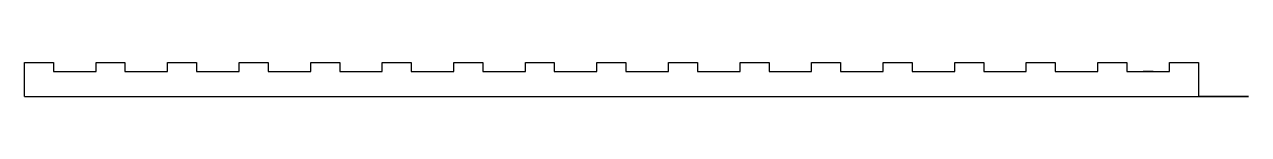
# Model space of a CAD drawing. Header units: millimetres. Extents: x -21 to 2420, y 5 to 73.
import ezdxf

# ---------------------------------------------------------------- set-up
doc = ezdxf.new("R2010")
doc.units = ezdxf.units.MM

msp = doc.modelspace()

# ---------------------------------------------------------------- linework, layer by layer
for p, q in [((-21.3, 5), (-21.3, 73)), ((-21.3, 73), (36.5, 73)), ((36.5, 73), (36.5, 55)), ((36.5, 55), (121.5, 55)), ((121.5, 55), (121.5, 73)), ((121.5, 73), (179.2, 73)), ((179.2, 73), (179.2, 55)), ((179.2, 55), (264.2, 55)), ((264.2, 55), (264.2, 73)), ((264.2, 73), (322, 73)), ((322, 73), (322, 55)), ((322, 55), (407, 55)), ((407, 55), (407, 73)), ((407, 73), (464.7, 73)), ((464.7, 73), (464.7, 55)), ((464.7, 55), (549.7, 55)), ((549.7, 55), (549.7, 73)), ((549.7, 73), (607.5, 73)), ((607.5, 73), (607.5, 55)), ((607.5, 55), (692.5, 55)), ((692.5, 55), (692.5, 73)), ((692.5, 73), (750.2, 73)), ((750.2, 73), (750.2, 55)), ((750.2, 55), (835.2, 55)), ((835.2, 55), (835.2, 73)), ((835.2, 73), (893, 73)), ((893, 73), (893, 55)), ((893, 55), (978, 55)), ((978, 55), (978, 73)), ((978, 73), (1035.7, 73)), ((1035.7, 73), (1035.7, 55)), ((1035.7, 55), (1120.7, 55)), ((1120.7, 55), (1120.7, 73)), ((1120.7, 73), (1178.5, 73)), ((1178.5, 73), (1178.5, 55)), ((1178.5, 55), (1263.5, 55)), ((1263.5, 55), (1263.5, 73)), ((1263.5, 73), (1321.2, 73)), ((1321.2, 73), (1321.2, 55)), ((1321.2, 55), (1406.2, 55)), ((1406.2, 55), (1406.2, 73)), ((1406.2, 73), (1464, 73)), ((1464, 73), (1464, 55)), ((1464, 55), (1549, 55)), ((1549, 55), (1549, 73)), ((1549, 73), (1606.7, 73)), ((1606.7, 73), (1606.7, 55)), ((1606.7, 55), (1691.7, 55)), ((1691.7, 55), (1691.7, 73)), ((1691.7, 73), (1749.5, 73)), ((1749.5, 73), (1749.5, 55)), ((1749.5, 55), (1834.5, 55)), ((1834.5, 55), (1834.5, 73)), ((1834.5, 73), (1892.2, 73)), ((1892.2, 73), (1892.2, 55)), ((1892.2, 55), (1977.2, 55)), ((1977.2, 55), (1977.2, 73)), ((1977.2, 73), (2035, 73)), ((2035, 73), (2035, 55)), ((2035, 55), (2120, 55)), ((2120, 55), (2120, 73)), ((2120, 73), (2177.7, 73)), ((2177.7, 73), (2177.7, 55)), ((2177.7, 55), (2262.7, 55)), ((2262.7, 55), (2262.7, 73)), ((2262.7, 73), (2320.5, 73)), ((2320.5, 73), (2320.5, 5)), ((-21.3, 5), (2320.5, 5))]:
    msp.add_line(p, q)
at = {"extrusion": (0, -1, 0)}
for p, q in [((2320.5, 5), (2420.5, 5)), ((2420.5, 5, 100), (2320.5, 5, 100)), ((2320.5, 5, 100), (2320.5, 5)), ((2420.5, 5), (2420.5, 5, 100))]:
    msp.add_line(p, q, dxfattribs=at)
at = {"extrusion": (0, 1, 0)}
msp.add_circle((-2220.2, 5496.9, 55), 10, dxfattribs=at)
at = {"extrusion": (0, -1, 0)}
msp.add_circle((2370.5, 50, -5), 16, dxfattribs=at)

doc.saveas('drawing.dxf')
